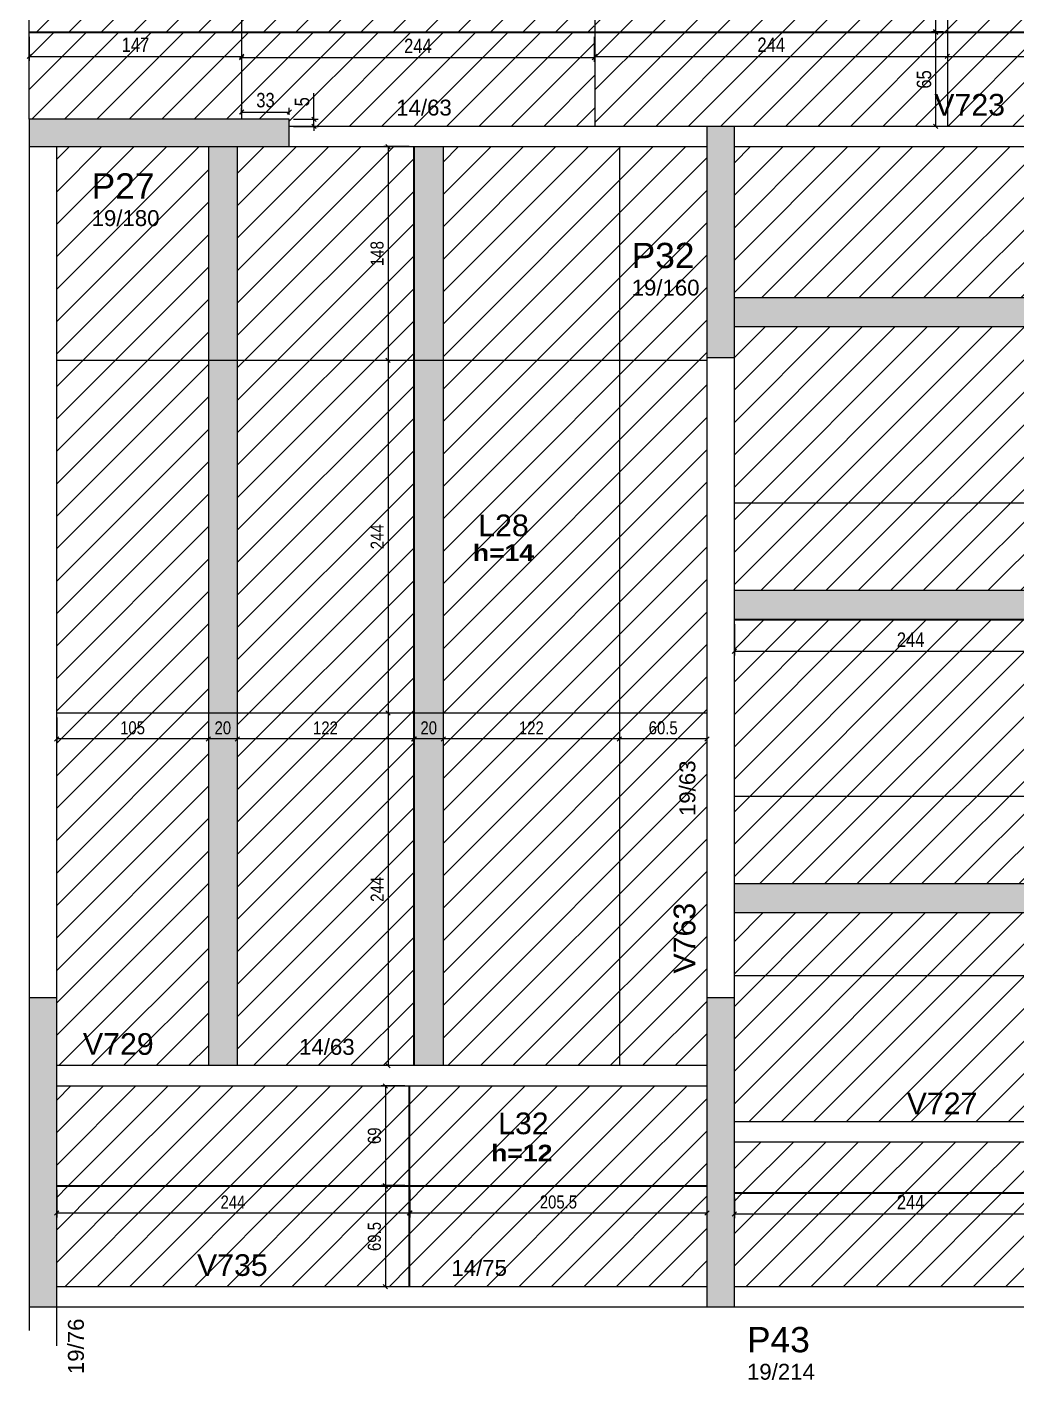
# Model space of a CAD drawing. Extents: x 4150 to 8661, y -614 to 3008.
# Drawn here: x 5025 to 5710, y 474 to 1410 of the extents above; entities that cross this region are included whole.
import ezdxf

# ---------------------------------------------------------------- set-up
doc = ezdxf.new("R2010")
doc.units = 0
doc.header["$PDMODE"] = 34
for name, color, linetype in [('COTA', 241, 'Continuous'), ('MTH-DIM-PILAR', 3, 'Continuous'), ('MTH-DIM-VIGA', 3, 'Continuous'), ('MTH-FACE-VIGA', 7, 'Continuous'), ('MTH-PILAR-SEGUE', 5, 'Continuous'), ('MTH-SOMBRA25', 253, 'Continuous'), ('MTH-TIT1-PILAR', 5, 'Continuous'), ('MTH-TIT1-VIGA', 5, 'Continuous'), ('MTH-TXT-NEGRITO', 5, 'Continuous'), ('Painéis', 200, 'Continuous')]:
    doc.layers.add(name, color=color, linetype=linetype)
doc.layers.add('Hachura', color=251, linetype='Continuous', lineweight=9)
doc.styles.add('COTA TECNICA', font='techl___.ttf', dxfattribs={"height": 10})
doc.styles.add('COTA TECNICA-50', font='techl___.ttf', dxfattribs={"height": 9})
doc.styles.add('TQS_ARIAL', font='arial.ttf')
doc.styles.add('TQS_ARIAL_BLACK', font='ariblk.ttf')
doc.dimstyles.new('COTA PAINEL-50', dxfattribs={"dimtxt": 9, "dimasz": 3, "dimexe": 3, "dimexo": 3, "dimgap": 3, "dimtad": 1, "dimdec": 1, "dimzin": 12, "dimdsep": 46, "dimtxsty": 'COTA TECNICA-50', "dimblk1": 'OBLIQUE', "dimblk2": 'OBLIQUE', "dimsah": 1, "dimcen": 0.9, "dimclrd": 4, "dimclre": 4, "dimclrt": 240, "dimadec": 1, "dimazin": 3, "dimtfac": 1, "dimtdec": 1, "dimtmove": 0, "dimatfit": 3, "dimfxl": 1, "dimtolj": 1, "dimtzin": 12, "dimarcsym": 0})
doc.dimstyles.new('PAINEL', dxfattribs={"dimtxt": 10, "dimasz": 3, "dimexe": 3, "dimexo": 3, "dimgap": 3, "dimtad": 1, "dimdec": 1, "dimzin": 12, "dimdsep": 46, "dimtxsty": 'COTA TECNICA', "dimblk1": 'OBLIQUE', "dimblk2": 'OBLIQUE', "dimsah": 1, "dimcen": 0.9, "dimclrd": 4, "dimclre": 4, "dimclrt": 240, "dimadec": 1, "dimazin": 3, "dimtfac": 1, "dimtdec": 1, "dimtmove": 0, "dimatfit": 3, "dimfxl": 1, "dimtolj": 1, "dimtzin": 12, "dimarcsym": 0})

# ---------------------------------------------------------------- blocks, each defined once
blk = doc.blocks.new('_Oblique')
at = {"color": 0, "linetype": 'ByBlock', "lineweight": -2}
blk.add_line((-0.5, -0.5), (0.5, 0.5), dxfattribs=at)
blk = doc.blocks.new('*D1603')
at = {"layer": 'COTA', "color": 4, "lineweight": -2, "transparency": 16777216}
for p, q in [((5026.57, 1403.55), (5026.57, 1386.93)), ((5173.57, 1403.55), (5173.57, 1386.93)), ((5026.57, 1389.93), (5173.57, 1389.93))]:
    blk.add_line(p, q, dxfattribs=at)
at = {"layer": 'Defpoints', "color": 0, "transparency": 16777216}
for p in [(5026.57, 1406.55), (5173.57, 1406.55), (5173.57, 1389.93)]:
    blk.add_point(p, dxfattribs=at)
at = {"layer": 'COTA', "color": 4, "lineweight": -2, "transparency": 16777216, "xscale": 3, "yscale": 3, "zscale": 3, "rotation": 180}
blk.add_blockref('_Oblique', (5026.57, 1389.93), dxfattribs=at)
at = {"layer": 'COTA', "color": 4, "lineweight": -2, "transparency": 16777216, "xscale": 3, "yscale": 3, "zscale": 3}
blk.add_blockref('_Oblique', (5173.57, 1389.93), dxfattribs=at)
at = {"layer": 'COTA', "color": 240, "transparency": 16777216, "insert": (5100.07, 1398.01), "char_height": 10, "attachment_point": 5, "style": 'COTA TECNICA'}
blk.add_mtext('\\A1;147', dxfattribs=at)
blk = doc.blocks.new('*D1604')
at = {"layer": 'COTA', "color": 4, "lineweight": -2, "transparency": 16777216}
for p, q in [((5173.57, 1402.78), (5173.57, 1386.17)), ((5417.57, 1403.55), (5417.57, 1386.17)), ((5173.57, 1389.17), (5417.57, 1389.17))]:
    blk.add_line(p, q, dxfattribs=at)
at = {"layer": 'Defpoints', "color": 0, "transparency": 16777216}
for p in [(5173.57, 1405.78), (5417.57, 1406.55), (5417.57, 1389.17)]:
    blk.add_point(p, dxfattribs=at)
at = {"layer": 'COTA', "color": 4, "lineweight": -2, "transparency": 16777216, "xscale": 3, "yscale": 3, "zscale": 3, "rotation": 180}
blk.add_blockref('_Oblique', (5173.57, 1389.17), dxfattribs=at)
at = {"layer": 'COTA', "color": 4, "lineweight": -2, "transparency": 16777216, "xscale": 3, "yscale": 3, "zscale": 3}
blk.add_blockref('_Oblique', (5417.57, 1389.17), dxfattribs=at)
at = {"layer": 'COTA', "color": 240, "transparency": 16777216, "insert": (5295.57, 1397.24), "char_height": 10, "attachment_point": 5, "style": 'COTA TECNICA'}
blk.add_mtext('\\A1;244', dxfattribs=at)
blk = doc.blocks.new('*D1605')
at = {"layer": 'COTA', "color": 4, "lineweight": -2, "transparency": 16777216}
for p, q in [((5418.07, 1403.55), (5418.07, 1386.93)), ((5662.07, 1401.55), (5662.07, 1386.93)), ((5418.07, 1389.93), (5662.07, 1389.93))]:
    blk.add_line(p, q, dxfattribs=at)
at = {"layer": 'Defpoints', "color": 0, "transparency": 16777216}
for p in [(5418.07, 1406.55), (5662.07, 1404.55), (5662.07, 1389.93)]:
    blk.add_point(p, dxfattribs=at)
at = {"layer": 'COTA', "color": 4, "lineweight": -2, "transparency": 16777216, "xscale": 3, "yscale": 3, "zscale": 3, "rotation": 180}
blk.add_blockref('_Oblique', (5418.07, 1389.93), dxfattribs=at)
at = {"layer": 'COTA', "color": 4, "lineweight": -2, "transparency": 16777216, "xscale": 3, "yscale": 3, "zscale": 3}
blk.add_blockref('_Oblique', (5662.07, 1389.93), dxfattribs=at)
at = {"layer": 'COTA', "color": 240, "transparency": 16777216, "insert": (5540.07, 1398.01), "char_height": 10, "attachment_point": 5, "style": 'COTA TECNICA'}
blk.add_mtext('\\A1;244', dxfattribs=at)
blk = doc.blocks.new('*D1606')
at = {"layer": 'COTA', "color": 4, "lineweight": -2, "transparency": 16777216}
for p, q in [((5662.07, 1401.55), (5662.07, 1386.93)), ((5662.07, 1389.93), (5906.07, 1389.93))]:
    blk.add_line(p, q, dxfattribs=at)
at = {"layer": 'Defpoints', "color": 0, "transparency": 16777216}
for p in [(5662.07, 1404.55), (5906.07, 1389.93), (5906.07, 1389.93)]:
    blk.add_point(p, dxfattribs=at)
at = {"layer": 'COTA', "color": 4, "lineweight": -2, "transparency": 16777216, "xscale": 3, "yscale": 3, "zscale": 3, "rotation": 180}
blk.add_blockref('_Oblique', (5662.07, 1389.93), dxfattribs=at)
at = {"layer": 'COTA', "color": 4, "lineweight": -2, "transparency": 16777216, "xscale": 3, "yscale": 3, "zscale": 3}
blk.add_blockref('_Oblique', (5906.07, 1389.93), dxfattribs=at)
at = {"layer": 'COTA', "color": 240, "transparency": 16777216, "insert": (5784.07, 1398.01), "char_height": 10, "attachment_point": 5, "style": 'COTA TECNICA'}
blk.add_mtext('\\A1;244', dxfattribs=at)
blk = doc.blocks.new('*D1609')
at = {"layer": 'COTA', "color": 4, "lineweight": -2, "transparency": 16777216}
for p, q in [((5659.07, 1406.55), (5650.98, 1406.55)), ((5653.98, 1341.55), (5653.98, 1406.55)), ((5659.07, 1341.55), (5650.98, 1341.55))]:
    blk.add_line(p, q, dxfattribs=at)
at = {"layer": 'Defpoints', "color": 0, "transparency": 16777216}
for p in [(5653.98, 1406.55), (5662.07, 1406.55), (5662.07, 1341.55)]:
    blk.add_point(p, dxfattribs=at)
at = {"layer": 'COTA', "color": 4, "lineweight": -2, "transparency": 16777216, "xscale": 3, "yscale": 3, "zscale": 3}
for p, rotation in [((5653.98, 1406.55), 90), ((5653.98, 1341.55), 270)]:
    blk.add_blockref('_Oblique', p, dxfattribs=dict(at, rotation=rotation))
at = {"layer": 'COTA', "color": 240, "transparency": 16777216, "insert": (5645.87, 1374.05), "char_height": 10, "attachment_point": 5, "rotation": 90, "style": 'COTA TECNICA'}
blk.add_mtext('\\A1;65', dxfattribs=at)
blk = doc.blocks.new('*D1610')
at = {"layer": 'COTA', "color": 4, "lineweight": -2, "transparency": 16777216}
for p, q in [((5659.07, 1467.55), (5650.98, 1467.55)), ((5653.98, 1407.05), (5653.98, 1467.55)), ((5659.07, 1407.05), (5650.98, 1407.05))]:
    blk.add_line(p, q, dxfattribs=at)
at = {"layer": 'Defpoints', "color": 0, "transparency": 16777216}
for p in [(5653.98, 1467.55), (5662.07, 1467.55), (5662.07, 1407.05)]:
    blk.add_point(p, dxfattribs=at)
at = {"layer": 'COTA', "color": 4, "lineweight": -2, "transparency": 16777216, "xscale": 3, "yscale": 3, "zscale": 3}
for p, rotation in [((5653.98, 1467.55), 90), ((5653.98, 1407.05), 270)]:
    blk.add_blockref('_Oblique', p, dxfattribs=dict(at, rotation=rotation))
at = {"layer": 'COTA', "color": 240, "transparency": 16777216, "insert": (5645.87, 1437.3), "char_height": 10, "attachment_point": 5, "rotation": 90, "style": 'COTA TECNICA'}
blk.add_mtext('\\A1;60.5', dxfattribs=at)
blk = doc.blocks.new('*D1611')
at = {"layer": 'COTA', "color": 4, "lineweight": -2, "transparency": 16777216}
for p, q in [((5173.57, 1349.55), (5173.57, 1354.45)), ((5173.57, 1351.45), (5206.57, 1351.45)), ((5206.57, 1349.55), (5206.57, 1354.45))]:
    blk.add_line(p, q, dxfattribs=at)
at = {"layer": 'Defpoints', "color": 0, "transparency": 16777216}
for p in [(5206.57, 1351.45), (5173.57, 1346.55), (5206.57, 1346.55)]:
    blk.add_point(p, dxfattribs=at)
at = {"layer": 'COTA', "color": 4, "lineweight": -2, "transparency": 16777216, "xscale": 3, "yscale": 3, "zscale": 3, "rotation": 180}
blk.add_blockref('_Oblique', (5173.57, 1351.45), dxfattribs=at)
at = {"layer": 'COTA', "color": 4, "lineweight": -2, "transparency": 16777216, "xscale": 3, "yscale": 3, "zscale": 3}
blk.add_blockref('_Oblique', (5206.57, 1351.45), dxfattribs=at)
at = {"layer": 'COTA', "color": 240, "transparency": 16777216, "insert": (5190.07, 1359.67), "char_height": 10, "attachment_point": 5, "style": 'COTA TECNICA'}
blk.add_mtext('\\A1;33', dxfattribs=at)
blk = doc.blocks.new('*D1612')
at = {"layer": 'COTA', "color": 4, "lineweight": -2, "transparency": 16777216}
for p, q in [((5223.55, 1346.55), (5223.55, 1364.64)), ((5209.57, 1346.55), (5226.55, 1346.55)), ((5209.57, 1341.55), (5226.55, 1341.55)), ((5223.55, 1341.55), (5223.55, 1346.55)), ((5223.55, 1341.55), (5223.55, 1338.55))]:
    blk.add_line(p, q, dxfattribs=at)
at = {"layer": 'Defpoints', "color": 0, "transparency": 16777216}
for p in [(5206.57, 1346.55), (5206.57, 1341.55), (5223.55, 1346.55)]:
    blk.add_point(p, dxfattribs=at)
at = {"layer": 'COTA', "color": 4, "lineweight": -2, "transparency": 16777216, "xscale": 3, "yscale": 3, "zscale": 3}
for p, rotation in [((5223.55, 1346.55), 270), ((5223.55, 1341.55), 90)]:
    blk.add_blockref('_Oblique', p, dxfattribs=dict(at, rotation=rotation))
at = {"layer": 'COTA', "color": 240, "transparency": 16777216, "insert": (5215.44, 1358.6), "char_height": 10, "attachment_point": 5, "rotation": 90, "style": 'COTA TECNICA'}
blk.add_mtext('\\A1;5', dxfattribs=at)
blk = doc.blocks.new('*D1613')
at = {"layer": 'COTA', "color": 4, "lineweight": -2, "transparency": 16777216}
for p, q in [((5435.07, 932.55), (5435.07, 914.69)), ((5495.57, 932.55), (5495.57, 914.69)), ((5495.57, 917.69), (5435.07, 917.69))]:
    blk.add_line(p, q, dxfattribs=at)
at = {"layer": 'Defpoints', "color": 0, "transparency": 16777216}
for p in [(5435.07, 935.55), (5495.57, 935.55), (5435.07, 917.69)]:
    blk.add_point(p, dxfattribs=at)
at = {"layer": 'COTA', "color": 4, "lineweight": -2, "transparency": 16777216, "xscale": 3, "yscale": 3, "zscale": 3, "rotation": 180}
blk.add_blockref('_Oblique', (5435.07, 917.69), dxfattribs=at)
at = {"layer": 'COTA', "color": 4, "lineweight": -2, "transparency": 16777216, "xscale": 3, "yscale": 3, "zscale": 3}
blk.add_blockref('_Oblique', (5495.57, 917.69), dxfattribs=at)
at = {"layer": 'COTA', "color": 240, "transparency": 16777216, "insert": (5465.32, 925.29), "char_height": 9, "attachment_point": 5, "style": 'COTA TECNICA-50'}
blk.add_mtext('\\A1;60.5', dxfattribs=at)
blk = doc.blocks.new('*D1614')
at = {"layer": 'COTA', "color": 4, "lineweight": -2, "transparency": 16777216}
for p, q in [((5313.07, 932.55), (5313.07, 914.69)), ((5435.07, 932.55), (5435.07, 914.69)), ((5435.07, 917.69), (5313.07, 917.69))]:
    blk.add_line(p, q, dxfattribs=at)
at = {"layer": 'Defpoints', "color": 0, "transparency": 16777216}
for p in [(5313.07, 935.55), (5435.07, 935.55), (5313.07, 917.69)]:
    blk.add_point(p, dxfattribs=at)
at = {"layer": 'COTA', "color": 4, "lineweight": -2, "transparency": 16777216, "xscale": 3, "yscale": 3, "zscale": 3, "rotation": 180}
blk.add_blockref('_Oblique', (5313.07, 917.69), dxfattribs=at)
at = {"layer": 'COTA', "color": 4, "lineweight": -2, "transparency": 16777216, "xscale": 3, "yscale": 3, "zscale": 3}
blk.add_blockref('_Oblique', (5435.07, 917.69), dxfattribs=at)
at = {"layer": 'COTA', "color": 240, "transparency": 16777216, "insert": (5374.07, 925.24), "char_height": 9, "attachment_point": 5, "style": 'COTA TECNICA-50'}
blk.add_mtext('\\A1;122', dxfattribs=at)
blk = doc.blocks.new('*D1615')
at = {"layer": 'COTA', "color": 4, "lineweight": -2, "transparency": 16777216}
for p, q in [((5293.07, 932.55), (5293.07, 914.69)), ((5313.07, 932.55), (5313.07, 914.69)), ((5313.07, 917.69), (5293.07, 917.69))]:
    blk.add_line(p, q, dxfattribs=at)
at = {"layer": 'Defpoints', "color": 0, "transparency": 16777216}
for p in [(5293.07, 935.55), (5313.07, 935.55), (5293.07, 917.69)]:
    blk.add_point(p, dxfattribs=at)
at = {"layer": 'COTA', "color": 4, "lineweight": -2, "transparency": 16777216, "xscale": 3, "yscale": 3, "zscale": 3, "rotation": 180}
blk.add_blockref('_Oblique', (5293.07, 917.69), dxfattribs=at)
at = {"layer": 'COTA', "color": 4, "lineweight": -2, "transparency": 16777216, "xscale": 3, "yscale": 3, "zscale": 3}
blk.add_blockref('_Oblique', (5313.07, 917.69), dxfattribs=at)
at = {"layer": 'COTA', "color": 240, "transparency": 16777216, "insert": (5303.07, 925.28), "char_height": 9, "attachment_point": 5, "style": 'COTA TECNICA-50'}
blk.add_mtext('\\A1;20', dxfattribs=at)
blk = doc.blocks.new('*D1616')
at = {"layer": 'COTA', "color": 4, "lineweight": -2, "transparency": 16777216}
for p, q in [((5170.57, 932.55), (5170.57, 914.69)), ((5292.57, 932.55), (5292.57, 914.69)), ((5292.57, 917.69), (5170.57, 917.69))]:
    blk.add_line(p, q, dxfattribs=at)
at = {"layer": 'Defpoints', "color": 0, "transparency": 16777216}
for p in [(5170.57, 935.55), (5292.57, 935.55), (5170.57, 917.69)]:
    blk.add_point(p, dxfattribs=at)
at = {"layer": 'COTA', "color": 4, "lineweight": -2, "transparency": 16777216, "xscale": 3, "yscale": 3, "zscale": 3, "rotation": 180}
blk.add_blockref('_Oblique', (5170.57, 917.69), dxfattribs=at)
at = {"layer": 'COTA', "color": 4, "lineweight": -2, "transparency": 16777216, "xscale": 3, "yscale": 3, "zscale": 3}
blk.add_blockref('_Oblique', (5292.57, 917.69), dxfattribs=at)
at = {"layer": 'COTA', "color": 240, "transparency": 16777216, "insert": (5231.57, 925.24), "char_height": 9, "attachment_point": 5, "style": 'COTA TECNICA-50'}
blk.add_mtext('\\A1;122', dxfattribs=at)
blk = doc.blocks.new('*D1617')
at = {"layer": 'COTA', "color": 4, "lineweight": -2, "transparency": 16777216}
for p, q in [((5150.57, 932.55), (5150.57, 914.69)), ((5170.57, 932.55), (5170.57, 914.69)), ((5170.57, 917.69), (5150.57, 917.69))]:
    blk.add_line(p, q, dxfattribs=at)
at = {"layer": 'Defpoints', "color": 0, "transparency": 16777216}
for p in [(5150.57, 935.55), (5170.57, 935.55), (5150.57, 917.69)]:
    blk.add_point(p, dxfattribs=at)
at = {"layer": 'COTA', "color": 4, "lineweight": -2, "transparency": 16777216, "xscale": 3, "yscale": 3, "zscale": 3, "rotation": 180}
blk.add_blockref('_Oblique', (5150.57, 917.69), dxfattribs=at)
at = {"layer": 'COTA', "color": 4, "lineweight": -2, "transparency": 16777216, "xscale": 3, "yscale": 3, "zscale": 3}
blk.add_blockref('_Oblique', (5170.57, 917.69), dxfattribs=at)
at = {"layer": 'COTA', "color": 240, "transparency": 16777216, "insert": (5160.57, 925.28), "char_height": 9, "attachment_point": 5, "style": 'COTA TECNICA-50'}
blk.add_mtext('\\A1;20', dxfattribs=at)
blk = doc.blocks.new('*D1618')
at = {"layer": 'COTA', "color": 4, "lineweight": -2, "transparency": 16777216}
for p, q in [((5045.57, 932.55), (5045.57, 914.69)), ((5150.57, 932.55), (5150.57, 914.69)), ((5150.57, 917.69), (5045.57, 917.69))]:
    blk.add_line(p, q, dxfattribs=at)
at = {"layer": 'Defpoints', "color": 0, "transparency": 16777216}
for p in [(5045.57, 935.55), (5150.57, 935.55), (5045.57, 917.69)]:
    blk.add_point(p, dxfattribs=at)
at = {"layer": 'COTA', "color": 4, "lineweight": -2, "transparency": 16777216, "xscale": 3, "yscale": 3, "zscale": 3, "rotation": 180}
blk.add_blockref('_Oblique', (5045.57, 917.69), dxfattribs=at)
at = {"layer": 'COTA', "color": 4, "lineweight": -2, "transparency": 16777216, "xscale": 3, "yscale": 3, "zscale": 3}
blk.add_blockref('_Oblique', (5150.57, 917.69), dxfattribs=at)
at = {"layer": 'COTA', "color": 240, "transparency": 16777216, "insert": (5098.07, 925.29), "char_height": 9, "attachment_point": 5, "style": 'COTA TECNICA-50'}
blk.add_mtext('\\A1;105', dxfattribs=at)
blk = doc.blocks.new('*D1619')
at = {"layer": 'COTA', "color": 4, "lineweight": -2, "transparency": 16777216}
for p, q in [((5289.57, 1327.55), (5271.94, 1327.55)), ((5274.94, 1327.55), (5274.94, 1179.55)), ((5289.57, 1179.55), (5271.94, 1179.55))]:
    blk.add_line(p, q, dxfattribs=at)
at = {"layer": 'Defpoints', "color": 0, "transparency": 16777216}
for p in [(5292.57, 1327.55), (5274.94, 1179.55), (5292.57, 1179.55)]:
    blk.add_point(p, dxfattribs=at)
at = {"layer": 'COTA', "color": 4, "lineweight": -2, "transparency": 16777216, "xscale": 3, "yscale": 3, "zscale": 3}
for p, rotation in [((5274.94, 1327.55), 90), ((5274.94, 1179.55), 270)]:
    blk.add_blockref('_Oblique', p, dxfattribs=dict(at, rotation=rotation))
at = {"layer": 'COTA', "color": 240, "transparency": 16777216, "insert": (5267.35, 1253.55), "char_height": 9, "attachment_point": 5, "rotation": 90, "style": 'COTA TECNICA-50'}
blk.add_mtext('\\A1;148', dxfattribs=at)
blk = doc.blocks.new('*D1620')
at = {"layer": 'COTA', "color": 4, "lineweight": -2, "transparency": 16777216}
for p, q in [((5289.57, 1179.55), (5271.94, 1179.55)), ((5274.94, 1179.55), (5274.94, 935.55))]:
    blk.add_line(p, q, dxfattribs=at)
at = {"layer": 'Defpoints', "color": 0, "transparency": 16777216}
for p in [(5292.57, 1179.55), (5274.94, 935.55), (5274.94, 935.55)]:
    blk.add_point(p, dxfattribs=at)
at = {"layer": 'COTA', "color": 4, "lineweight": -2, "transparency": 16777216, "xscale": 3, "yscale": 3, "zscale": 3}
for p, rotation in [((5274.94, 1179.55), 90), ((5274.94, 935.55), 270)]:
    blk.add_blockref('_Oblique', p, dxfattribs=dict(at, rotation=rotation))
at = {"layer": 'COTA', "color": 240, "transparency": 16777216, "insert": (5267.37, 1057.55), "char_height": 9, "attachment_point": 5, "rotation": 90, "style": 'COTA TECNICA-50'}
blk.add_mtext('\\A1;244', dxfattribs=at)
blk = doc.blocks.new('*D1621')
at = {"layer": 'COTA', "color": 4, "lineweight": -2, "transparency": 16777216}
blk.add_line((5274.94, 935.55), (5274.94, 691.55), dxfattribs=at)
at = {"layer": 'Defpoints', "color": 0, "transparency": 16777216}
for p in [(5274.94, 935.55), (5274.94, 691.55), (5274.94, 691.55)]:
    blk.add_point(p, dxfattribs=at)
at = {"layer": 'COTA', "color": 4, "lineweight": -2, "transparency": 16777216, "xscale": 3, "yscale": 3, "zscale": 3}
for p, rotation in [((5274.94, 935.55), 90), ((5274.94, 691.55), 270)]:
    blk.add_blockref('_Oblique', p, dxfattribs=dict(at, rotation=rotation))
at = {"layer": 'COTA', "color": 240, "transparency": 16777216, "insert": (5267.37, 813.55), "char_height": 9, "attachment_point": 5, "rotation": 90, "style": 'COTA TECNICA-50'}
blk.add_mtext('\\A1;244', dxfattribs=at)
blk = doc.blocks.new('*D1622')
at = {"layer": 'COTA', "color": 4, "lineweight": -2, "transparency": 16777216}
for p, q in [((5290.07, 605.55), (5290.07, 586.57)), ((5495.57, 605.05), (5495.57, 586.57)), ((5495.57, 589.57), (5290.07, 589.57))]:
    blk.add_line(p, q, dxfattribs=at)
at = {"layer": 'Defpoints', "color": 0, "transparency": 16777216}
for p in [(5290.07, 608.55), (5495.57, 608.05), (5290.07, 589.57)]:
    blk.add_point(p, dxfattribs=at)
at = {"layer": 'COTA', "color": 4, "lineweight": -2, "transparency": 16777216, "xscale": 3, "yscale": 3, "zscale": 3, "rotation": 180}
blk.add_blockref('_Oblique', (5290.07, 589.57), dxfattribs=at)
at = {"layer": 'COTA', "color": 4, "lineweight": -2, "transparency": 16777216, "xscale": 3, "yscale": 3, "zscale": 3}
blk.add_blockref('_Oblique', (5495.57, 589.57), dxfattribs=at)
at = {"layer": 'COTA', "color": 240, "transparency": 16777216, "insert": (5392.82, 597.17), "char_height": 9, "attachment_point": 5, "style": 'COTA TECNICA-50'}
blk.add_mtext('\\A1;205.5', dxfattribs=at)
blk = doc.blocks.new('*D1623')
at = {"layer": 'COTA', "color": 4, "lineweight": -2, "transparency": 16777216}
for p, q in [((5045.57, 605.55), (5045.57, 586.57)), ((5289.57, 579.55), (5289.57, 592.57)), ((5289.57, 589.57), (5045.57, 589.57))]:
    blk.add_line(p, q, dxfattribs=at)
at = {"layer": 'Defpoints', "color": 0, "transparency": 16777216}
for p in [(5045.57, 608.55), (5045.57, 589.57), (5289.57, 576.55)]:
    blk.add_point(p, dxfattribs=at)
at = {"layer": 'COTA', "color": 4, "lineweight": -2, "transparency": 16777216, "xscale": 3, "yscale": 3, "zscale": 3, "rotation": 180}
blk.add_blockref('_Oblique', (5045.57, 589.57), dxfattribs=at)
at = {"layer": 'COTA', "color": 4, "lineweight": -2, "transparency": 16777216, "xscale": 3, "yscale": 3, "zscale": 3}
blk.add_blockref('_Oblique', (5289.57, 589.57), dxfattribs=at)
at = {"layer": 'COTA', "color": 240, "transparency": 16777216, "insert": (5167.57, 597.14), "char_height": 9, "attachment_point": 5, "style": 'COTA TECNICA-50'}
blk.add_mtext('\\A1;244', dxfattribs=at)
blk = doc.blocks.new('*D1624')
at = {"layer": 'COTA', "color": 4, "lineweight": -2, "transparency": 16777216}
for p, q in [((5286.57, 677.55), (5270.1, 677.55)), ((5273.1, 677.55), (5273.1, 608.55)), ((5286.57, 608.55), (5270.1, 608.55))]:
    blk.add_line(p, q, dxfattribs=at)
at = {"layer": 'Defpoints', "color": 0, "transparency": 16777216}
for p in [(5289.57, 677.55), (5273.1, 608.55), (5289.57, 608.55)]:
    blk.add_point(p, dxfattribs=at)
at = {"layer": 'COTA', "color": 4, "lineweight": -2, "transparency": 16777216, "xscale": 3, "yscale": 3, "zscale": 3}
for p, rotation in [((5273.1, 677.55), 90), ((5273.1, 608.55), 270)]:
    blk.add_blockref('_Oblique', p, dxfattribs=dict(at, rotation=rotation))
at = {"layer": 'COTA', "color": 240, "transparency": 16777216, "insert": (5265.48, 643.05), "char_height": 9, "attachment_point": 5, "rotation": 90, "style": 'COTA TECNICA-50'}
blk.add_mtext('\\A1;69', dxfattribs=at)
blk = doc.blocks.new('*D1625')
at = {"layer": 'COTA', "color": 4, "lineweight": -2, "transparency": 16777216}
for p, q in [((5286.57, 608.05), (5270.1, 608.05)), ((5273.1, 608.05), (5273.1, 538.55)), ((5286.57, 538.55), (5270.1, 538.55))]:
    blk.add_line(p, q, dxfattribs=at)
at = {"layer": 'Defpoints', "color": 0, "transparency": 16777216}
for p in [(5289.57, 608.05), (5273.1, 538.55), (5289.57, 538.55)]:
    blk.add_point(p, dxfattribs=at)
at = {"layer": 'COTA', "color": 4, "lineweight": -2, "transparency": 16777216, "xscale": 3, "yscale": 3, "zscale": 3}
for p, rotation in [((5273.1, 608.05), 90), ((5273.1, 538.55), 270)]:
    blk.add_blockref('_Oblique', p, dxfattribs=dict(at, rotation=rotation))
at = {"layer": 'COTA', "color": 240, "transparency": 16777216, "insert": (5265.48, 573.3), "char_height": 9, "attachment_point": 5, "rotation": 90, "style": 'COTA TECNICA-50'}
blk.add_mtext('\\A1;69.5', dxfattribs=at)
blk = doc.blocks.new('*D1626')
at = {"layer": 'COTA', "color": 4, "lineweight": -2, "transparency": 16777216}
for p, q in [((5514.57, 997.05), (5514.57, 975.3)), ((5758.57, 997.05), (5758.57, 975.3)), ((5514.57, 978.3), (5758.57, 978.3))]:
    blk.add_line(p, q, dxfattribs=at)
at = {"layer": 'Defpoints', "color": 0, "transparency": 16777216}
for p in [(5514.57, 1000.05), (5758.57, 1000.05), (5758.57, 978.3)]:
    blk.add_point(p, dxfattribs=at)
at = {"layer": 'COTA', "color": 4, "lineweight": -2, "transparency": 16777216, "xscale": 3, "yscale": 3, "zscale": 3, "rotation": 180}
blk.add_blockref('_Oblique', (5514.57, 978.3), dxfattribs=at)
at = {"layer": 'COTA', "color": 4, "lineweight": -2, "transparency": 16777216, "xscale": 3, "yscale": 3, "zscale": 3}
blk.add_blockref('_Oblique', (5758.57, 978.3), dxfattribs=at)
at = {"layer": 'COTA', "color": 240, "transparency": 16777216, "insert": (5636.57, 986.37), "char_height": 10, "attachment_point": 5, "style": 'COTA TECNICA'}
blk.add_mtext('\\A1;244', dxfattribs=at)
blk = doc.blocks.new('*D1645')
at = {"layer": 'COTA', "color": 4, "lineweight": -2, "transparency": 16777216}
for p, q in [((5514.57, 600.05), (5514.57, 586)), ((5758.57, 600.05), (5758.57, 586)), ((5514.57, 589), (5758.57, 589))]:
    blk.add_line(p, q, dxfattribs=at)
at = {"layer": 'Defpoints', "color": 0, "transparency": 16777216}
for p in [(5514.57, 603.05), (5758.57, 603.05), (5758.57, 589)]:
    blk.add_point(p, dxfattribs=at)
at = {"layer": 'COTA', "color": 4, "lineweight": -2, "transparency": 16777216, "xscale": 3, "yscale": 3, "zscale": 3, "rotation": 180}
blk.add_blockref('_Oblique', (5514.57, 589), dxfattribs=at)
at = {"layer": 'COTA', "color": 4, "lineweight": -2, "transparency": 16777216, "xscale": 3, "yscale": 3, "zscale": 3}
blk.add_blockref('_Oblique', (5758.57, 589), dxfattribs=at)
at = {"layer": 'COTA', "color": 240, "transparency": 16777216, "insert": (5636.57, 597.08), "char_height": 10, "attachment_point": 5, "style": 'COTA TECNICA'}
blk.add_mtext('\\A1;244', dxfattribs=at)

msp = doc.modelspace()

# ---------------------------------------------------------------- hatches: boundary and pattern name
at = {"layer": 'Hachura', "linetype": 'ByBlock'}
h = msp.add_hatch(dxfattribs=at)
h.set_pattern_fill('ANSI31', color=256, scale=5)
h.set_pattern_definition([(45, (14.677, 116.769), (-11.22532, 11.22532), [])])
h.paths.add_polyline_path([(5173.57, 1407.05), (5173.57, 1467.55), (5045.57, 1467.55), (5026.57, 1467.55), (5026.57, 1407.05)])
h.paths.add_polyline_path([(5417.57, 1407.05), (5417.57, 1467.55), (5173.57, 1467.55), (5173.57, 1407.05)])
h.paths.add_polyline_path([(5662.07, 1407.05), (5662.07, 1467.55), (5514.57, 1467.55), (5495.57, 1467.55), (5418.07, 1467.55), (5418.07, 1407.05)])
h.paths.add_polyline_path([(5418.07, 1406.55), (5418.07, 1341.55), (5495.57, 1341.55), (5514.57, 1341.55), (5662.07, 1341.55), (5662.07, 1406.55)])
h.paths.add_polyline_path([(5662.07, 1406.55), (5662.07, 1341.55), (5906.07, 1341.55), (5906.07, 1406.55)])
h.paths.add_polyline_path([(5906.07, 1407.05), (5906.07, 1467.55), (5662.07, 1467.55), (5662.07, 1407.05)])
h.paths.add_polyline_path([(5906.07, 1467.55), (5906.07, 1407.05), (6150.07, 1407.05), (6150.07, 1467.55)])
h.paths.add_polyline_path([(5906.07, 1406.55), (5906.07, 1341.55), (6150.07, 1341.55), (6150.07, 1406.55)])
h.paths.add_polyline_path([(6150.07, 1341.55), (6215.57, 1341.55), (6234.57, 1341.55), (6394.07, 1341.55), (6394.07, 1395.05), (6394.07, 1406.55), (6150.07, 1406.55)])
h.paths.add_polyline_path([(6394.07, 1407.05), (6394.07, 1414.05), (6394.07, 1467.55), (6234.57, 1467.55), (6215.57, 1467.55), (6150.07, 1467.55), (6150.07, 1407.05)])
h = msp.add_hatch(dxfattribs=at)
h.set_pattern_fill('ANSI31', color=256, scale=5)
h.paths.add_polyline_path([(5173.57, 1346.55), (5173.57, 1406.55), (5026.57, 1406.55), (5026.57, 1346.55)])
h.paths.add_polyline_path([(5173.57, 1406.55), (5173.57, 1346.55), (5206.57, 1346.55), (5206.57, 1341.55), (5418.07, 1341.55), (5418.07, 1406.55)])
h = msp.add_hatch(dxfattribs=at)
h.set_pattern_fill('ANSI31', color=256, scale=5)
h.paths.add_polyline_path([(5045.57, 1179.55), (5150.57, 1179.55), (5150.57, 1327.55), (5045.57, 1327.55)])
h.paths.add_polyline_path([(5150.57, 1179.55), (5045.57, 1179.55), (5045.57, 935.55), (5150.57, 935.55)])
h.paths.add_polyline_path([(5150.57, 935.55), (5045.57, 935.55), (5045.57, 738.55), (5045.57, 691.55), (5150.57, 691.55)])
h.paths.add_polyline_path([(5292.57, 935.55), (5170.57, 935.55), (5170.57, 691.55), (5292.57, 691.55)])
h.paths.add_polyline_path([(5170.57, 935.55), (5292.57, 935.55), (5292.57, 1179.55), (5170.57, 1179.55)])
h.paths.add_polyline_path([(5170.57, 1179.55), (5292.57, 1179.55), (5292.57, 1327.55), (5206.57, 1327.55), (5170.57, 1327.55)])
h.paths.add_polyline_path([(5313.07, 1179.55), (5435.07, 1179.55), (5435.07, 1327.55), (5313.07, 1327.55)])
h.paths.add_polyline_path([(5435.07, 1179.55), (5313.07, 1179.55), (5313.07, 935.55), (5435.07, 935.55)])
h.paths.add_polyline_path([(5435.07, 935.55), (5313.07, 935.55), (5313.07, 691.55), (5435.07, 691.55)])
h.paths.add_polyline_path([(5495.57, 935.55), (5435.07, 935.55), (5435.07, 691.55), (5495.57, 691.55), (5495.57, 738.55)])
h.paths.add_polyline_path([(5495.57, 1179.55), (5435.07, 1179.55), (5435.07, 935.55), (5495.57, 935.55)])
h.paths.add_polyline_path([(5495.57, 1327.55), (5435.07, 1327.55), (5435.07, 1179.55), (5495.57, 1179.55), (5495.57, 1181.55)])
at = {"layer": 'Hachura'}
h = msp.add_hatch(color=256, dxfattribs=at)
h.dxf.hatch_style = 1
h.paths.add_polyline_path([(5293.07, 691.55), (5313.07, 691.55), (5313.07, 935.55), (5293.07, 935.55)])
h.paths.add_polyline_path([(5293.07, 935.55), (5313.07, 935.55), (5313.07, 1179.55), (5293.07, 1179.55)])
h.paths.add_polyline_path([(5293.07, 1179.55), (5313.07, 1179.55), (5313.07, 1327.55), (5293.07, 1327.55)])
h.paths.add_polyline_path([(5150.57, 935.55), (5170.57, 935.55), (5170.57, 1179.55), (5150.57, 1179.55)])
h.paths.add_polyline_path([(5150.57, 691.55), (5170.57, 691.55), (5170.57, 935.55), (5150.57, 935.55)])
h.paths.add_polyline_path([(5150.57, 1327.55), (5170.57, 1327.55), (5170.57, 1179.55), (5150.57, 1179.55)])
at = {"layer": 'Hachura', "linetype": 'ByBlock'}
h = msp.add_hatch(dxfattribs=at)
h.set_pattern_fill('ANSI31', color=256, scale=5)
h.paths.add_polyline_path([(5758.57, 1223.05), (5758.57, 1327.55), (5514.57, 1327.55), (5514.57, 1223.05)])
h.paths.add_polyline_path([(6002.57, 1223.05), (6002.57, 1327.55), (5758.57, 1327.55), (5758.57, 1223.05)])
h.paths.add_polyline_path([(6003.07, 1327.55), (6003.07, 1223.05), (6215.57, 1223.05), (6215.57, 1327.55)])
h.paths.add_polyline_path([(6215.57, 1081.05), (6215.57, 1181.55), (6215.57, 1203.05), (6003.07, 1203.05), (6003.07, 1081.05)])
h.paths.add_polyline_path([(5758.57, 1203.05), (5758.57, 1081.05), (6002.57, 1081.05), (6002.57, 1203.05)])
h.paths.add_polyline_path([(5514.57, 1203.05), (5514.57, 1181.55), (5514.57, 1081.05), (5758.57, 1081.05), (5758.57, 1203.05)])
h.paths.add_polyline_path([(5758.57, 1081.05), (5514.57, 1081.05), (5514.57, 1020.55), (5758.57, 1020.55)])
h.paths.add_polyline_path([(5758.57, 1081.05), (5758.57, 1020.55), (6002.57, 1020.55), (6002.57, 1081.05)])
h.paths.add_polyline_path([(6003.07, 1081.05), (6003.07, 1020.55), (6215.57, 1020.55), (6215.57, 1081.05)])
h.paths.add_polyline_path([(6215.57, 878.05), (6215.57, 1000.05), (6003.07, 1000.05), (6003.07, 878.05)])
h.paths.add_polyline_path([(5758.57, 1000.05), (5758.57, 878.05), (6002.57, 878.05), (6002.57, 1000.05)])
h.paths.add_polyline_path([(5758.57, 878.05), (5758.57, 1000.05), (5514.57, 1000.05), (5514.57, 878.05)])
h.paths.add_polyline_path([(5514.57, 878.05), (5514.57, 817.55), (5758.57, 817.55), (5758.57, 878.05)])
h.paths.add_polyline_path([(5758.57, 878.05), (5758.57, 817.55), (6002.57, 817.55), (6002.57, 878.05)])
h.paths.add_polyline_path([(6003.07, 878.05), (6003.07, 817.55), (6215.57, 817.55), (6215.57, 878.05)])
h.paths.add_polyline_path([(6003.07, 797.55), (6003.07, 753.95), (6215.57, 753.95), (6215.57, 797.55)])
h.paths.add_polyline_path([(5758.57, 797.55), (5758.57, 753.95), (6002.57, 753.95), (6002.57, 797.55)])
h.paths.add_polyline_path([(5758.57, 753.95), (5758.57, 797.55), (5514.57, 797.55), (5514.57, 753.95)])
h.paths.add_polyline_path([(5758.57, 652.95), (5758.57, 753.95), (5514.57, 753.95), (5514.57, 738.55), (5514.57, 652.95)])
h.paths.add_polyline_path([(6002.57, 652.95), (6002.57, 753.95), (5758.57, 753.95), (5758.57, 652.95)])
h.paths.add_polyline_path([(6003.07, 753.95), (6003.07, 652.95), (6215.57, 652.95), (6215.57, 738.55), (6215.57, 753.95)])
at = {"layer": 'Hachura'}
h = msp.add_hatch(color=256, dxfattribs=at)
h.dxf.hatch_style = 1
h.paths.add_polyline_path([(5758.57, 1203.05), (5758.57, 1223.05), (5514.57, 1223.05), (5514.57, 1203.05)])
h.paths.add_polyline_path([(6002.57, 1203.05), (6002.57, 1223.05), (5758.57, 1223.05), (5758.57, 1203.05)])
h.paths.add_polyline_path([(6002.57, 1223.05), (6002.57, 1203.05), (6215.57, 1203.05), (6215.57, 1223.05)])
h.paths.add_polyline_path([(6215.57, 1000.55), (6215.57, 1020.55), (6002.57, 1020.55), (6002.57, 1000.55)])
h.paths.add_polyline_path([(6002.57, 1000.55), (6002.57, 1020.55), (5758.57, 1020.55), (5758.57, 1000.55)])
h.paths.add_polyline_path([(5758.57, 1000.55), (5758.57, 1020.55), (5514.57, 1020.55), (5514.57, 1000.55)])
h.paths.add_polyline_path([(5758.57, 797.55), (5758.57, 817.55), (5514.57, 817.55), (5514.57, 797.55)])
h.paths.add_polyline_path([(5758.57, 817.55), (5758.57, 797.55), (6002.57, 797.55), (6002.57, 817.55)])
h.paths.add_polyline_path([(6215.57, 797.55), (6215.57, 817.55), (6002.57, 817.55), (6002.57, 797.55)])
at = {"layer": 'Hachura', "linetype": 'ByBlock'}
h = msp.add_hatch(dxfattribs=at)
h.set_pattern_fill('ANSI31', color=256, scale=5)
h.paths.add_polyline_path([(5289.57, 608.55), (5289.57, 677.55), (5045.57, 677.55), (5045.57, 608.55)])
h.paths.add_polyline_path([(5290.07, 608.55), (5495.57, 608.55), (5495.57, 677.55), (5290.07, 677.55)])
h.paths.add_polyline_path([(5290.07, 608.05), (5290.07, 538.55), (5495.57, 538.55), (5495.57, 608.05)])
h.paths.add_polyline_path([(5045.57, 608.05), (5045.57, 538.55), (5289.57, 538.55), (5289.57, 608.05)])
h = msp.add_hatch(dxfattribs=at)
h.set_pattern_fill('ANSI31', color=256, scale=5)
h.paths.add_polyline_path([(5758.57, 538.55), (5758.57, 603.05), (5514.57, 603.05), (5514.57, 538.55)])
h.paths.add_polyline_path([(5759.07, 603.05), (5759.07, 538.55), (5960.57, 538.55), (5960.57, 571.55), (5985.57, 571.55), (5985.57, 603.05)])
h.paths.add_polyline_path([(6003.07, 603.55), (6003.07, 638.95), (5759.07, 638.95), (5759.07, 603.55)])
h.paths.add_polyline_path([(5514.57, 638.95), (5514.57, 603.55), (5758.57, 603.55), (5758.57, 638.95)])
h.paths.add_polyline_path([(6003.07, 638.95), (6003.07, 603.55), (6215.57, 603.55), (6215.57, 638.95)])
h.paths.add_polyline_path([(6107.57, 603.05), (5985.57, 603.05), (5985.57, 571.55), (5985.57, 505.55), (6107.57, 505.55)])
h.paths.add_polyline_path([(6215.57, 603.05), (6107.57, 603.05), (6107.57, 505.55), (6215.57, 505.55)])

# ---------------------------------------------------------------- linework, layer by layer
at = {"layer": 'MTH-FACE-VIGA', "linetype": 'Continuous'}
for p, q in [((5495.57, 1341.55), (5206.57, 1341.55)), ((6215.57, 1341.55), (5514.57, 1341.55)), ((5026.57, 1327.55), (5026.57, 738.55)), ((5045.57, 738.55), (5045.57, 1327.55)), ((5206.57, 1327.55), (5495.57, 1327.55)), ((5514.57, 1327.55), (6215.57, 1327.55)), ((5495.57, 1181.55), (5495.57, 738.55)), ((5514.57, 738.55), (5514.57, 1181.55)), ((5495.57, 691.55), (5045.57, 691.55)), ((5045.57, 677.55), (5495.57, 677.55)), ((5514.57, 652.95), (6215.57, 652.95)), ((5514.57, 638.95), (6215.57, 638.95)), ((5495.57, 538.55), (5045.57, 538.55)), ((5960.57, 538.55), (5514.57, 538.55)), ((5026.57, 524.55), (5026.57, 508.36)), ((5045.57, 524.55), (5495.57, 524.55)), ((5045.57, 497.75), (5045.57, 524.55)), ((5514.57, 524.55), (5960.57, 524.55))]:
    msp.add_line(p, q, dxfattribs=at)
at = {"layer": 'MTH-PILAR-SEGUE', "linetype": 'Continuous'}
for points in [[(5026.57, 1346.55), (5026.57, 1327.55), (5206.57, 1327.55), (5206.57, 1346.55), (5026.57, 1346.55)], [(5495.57, 1181.55), (5514.57, 1181.55), (5514.57, 1341.55), (5495.57, 1341.55), (5495.57, 1181.55)], [(5026.57, 524.55), (5045.57, 524.55), (5045.57, 738.55), (5026.57, 738.55), (5026.57, 524.55)], [(5495.57, 524.55), (5514.57, 524.55), (5514.57, 738.55), (5495.57, 738.55), (5495.57, 524.55)]]:
    msp.add_lwpolyline(points, dxfattribs=at)
at = {"layer": 'MTH-SOMBRA25', "linetype": 'Continuous'}
for points in [[(5026.57, 1346.55), (5026.57, 1327.55), (5206.57, 1327.55)], [(5026.57, 1346.55), (5206.57, 1327.55), (5206.57, 1346.55)], [(5026.57, 1346.55), (5206.57, 1346.55), (5026.57, 1346.55)], [(5495.57, 1181.55), (5514.57, 1181.55), (5514.57, 1341.55)], [(5495.57, 1181.55), (5514.57, 1341.55), (5495.57, 1341.55)], [(5495.57, 1181.55), (5495.57, 1341.55), (5495.57, 1181.55)], [(5026.57, 524.55), (5045.57, 524.55), (5045.57, 738.55)], [(5026.57, 524.55), (5045.57, 738.55), (5026.57, 738.55)], [(5026.57, 524.55), (5026.57, 738.55), (5026.57, 524.55)], [(5495.57, 524.55), (5514.57, 524.55), (5514.57, 738.55)], [(5495.57, 524.55), (5514.57, 738.55), (5495.57, 738.55)], [(5495.57, 524.55), (5495.57, 738.55), (5495.57, 524.55)]]:
    msp.add_solid(points, dxfattribs=at)
at = {"layer": 'Painéis'}
for p, q in [((5026.57, 1346.55), (5026.57, 1467.55)), ((5173.57, 1467.55), (5173.57, 1346.55)), ((5418.07, 1467.55), (5418.07, 1341.55)), ((5662.07, 1467.55), (5662.07, 1341.55)), ((5026.57, 1407.05), (6394.07, 1407.05)), ((5026.57, 1406.55), (6394.07, 1406.55)), ((5150.57, 1327.55), (5150.57, 691.55)), ((5170.57, 1327.55), (5170.57, 691.55)), ((5292.57, 1327.55), (5292.57, 691.55)), ((5293.07, 1327.55), (5293.07, 691.55)), ((5313.07, 1327.55), (5313.07, 691.55)), ((5435.07, 1327.55), (5435.07, 691.55)), ((5514.57, 1223.05), (6215.57, 1223.05)), ((5514.57, 1203.05), (6215.57, 1203.05)), ((5495.57, 1179.55), (5045.57, 1179.55)), ((5514.57, 1081.05), (6215.57, 1081.05)), ((5514.57, 1020.55), (6215.57, 1020.55)), ((5514.57, 1000.55), (6215.57, 1000.55)), ((5514.57, 1000.05), (6215.57, 1000.05)), ((5495.57, 935.55), (5045.57, 935.55)), ((5514.57, 878.05), (6215.57, 878.05)), ((5514.57, 817.55), (6215.57, 817.55)), ((5514.57, 797.55), (6215.57, 797.55)), ((5514.57, 753.95), (6215.57, 753.95)), ((5289.57, 538.55), (5289.57, 677.55)), ((5290.07, 538.55), (5290.07, 677.55)), ((5045.57, 608.55), (5495.57, 608.55)), ((5045.57, 608.05), (5495.57, 608.05)), ((6215.57, 603.55), (5514.57, 603.55)), ((6215.57, 603.05), (5514.57, 603.05))]:
    msp.add_line(p, q, dxfattribs=at)

# ---------------------------------------------------------------- texts
at = {"layer": 'MTH-DIM-PILAR', "linetype": 'Continuous', "style": 'TQS_ARIAL'}
for s, p in [('19/180', (5069.75, 1272.59)), ('19/160', (5443.49, 1224.47)), ('19/214', (5523.32, 474.21))]:
    msp.add_text(s, height=11, dxfattribs=at).set_placement(p)
at = {"layer": 'MTH-DIM-VIGA', "linetype": 'Continuous', "style": 'TQS_ARIAL'}
for s, p in [('14/63', (5280.57, 1349.05)), ('14/63', (5213.32, 699.05)), ('14/75', (5318.75, 546.05))]:
    msp.add_text(s, height=11, dxfattribs=at).set_placement(p)
for s, p in [('19/63', (5487.57, 864.32)), ('19/76', (5064.37, 478.1))]:
    msp.add_text(s, height=11, rotation=90, dxfattribs=at).set_placement(p)
at = {"layer": 'MTH-TIT1-PILAR', "linetype": 'Continuous', "style": 'TQS_ARIAL'}
for s, p in [('P27', (5069.75, 1291.59)), ('P32', (5443.49, 1243.47)), ('P43', (5523.32, 493.21))]:
    msp.add_text(s, height=17.5, dxfattribs=at).set_placement(p)
at = {"layer": 'MTH-TIT1-VIGA', "linetype": 'Continuous', "style": 'TQS_ARIAL'}
for s, p in [('V723', (5652.96, 1349.05)), ('L28', (5337.35, 1057.95)), ('V729', (5063.76, 699.05)), ('V727', (5633.88, 657.97)), ('L32', (5351.08, 644.11)), ('V735', (5142.7, 546.05))]:
    msp.add_text(s, height=15, dxfattribs=at).set_placement(p)
msp.add_text('V763', height=15, rotation=90, dxfattribs=at).set_placement((5487.57, 755.32))
at = {"layer": 'MTH-TXT-NEGRITO', "color": 3, "linetype": 'Continuous', "style": 'TQS_ARIAL_BLACK'}
for s, p in [('h=14', (5333.64, 1040.77)), ('h=12', (5346.25, 625.35))]:
    msp.add_text(s, height=11.5, dxfattribs=at).set_placement(p)

# ---------------------------------------------------------------- dimensions: what is measured, and where the dimension line sits
at = {"layer": 'COTA'}
for base, p1, p2, angle, dimstyle, picture, middle in [((5653.98, 1467.55), (5662.07, 1407.05), (5662.07, 1467.55), 90, 'PAINEL', '*D1610', (5645.87, 1437.3)), ((5653.98, 1406.55), (5662.07, 1341.55), (5662.07, 1406.55), 90, 'PAINEL', '*D1609', (5645.87, 1374.05)), ((5223.55, 1346.55), (5206.57, 1341.55), (5206.57, 1346.55), 90, 'PAINEL', '*D1612', (5215.44, 1358.6)), ((5274.94, 1179.55), (5292.57, 1327.55), (5292.57, 1179.55), 270, 'COTA PAINEL-50', '*D1619', (5267.35, 1253.55)), ((5170.57, 917.69), (5292.57, 935.55), (5170.57, 935.55), 180, 'COTA PAINEL-50', '*D1616', (5231.57, 925.24)), ((5435.07, 917.69), (5495.57, 935.55), (5435.07, 935.55), 180, 'COTA PAINEL-50', '*D1613', (5465.32, 925.29)), ((5273.1, 608.55), (5289.57, 677.55), (5289.57, 608.55), 270, 'COTA PAINEL-50', '*D1624', (5265.48, 643.05)), ((5273.1, 538.55), (5289.57, 608.05), (5289.57, 538.55), 270, 'COTA PAINEL-50', '*D1625', (5265.48, 573.3)), ((5045.57, 589.57), (5289.57, 576.55), (5045.57, 608.55), 180, 'COTA PAINEL-50', '*D1623', (5167.57, 597.14)), ((5290.07, 589.57), (5495.57, 608.05), (5290.07, 608.55), 180, 'COTA PAINEL-50', '*D1622', (5392.82, 597.17))]:
    dim = msp.add_linear_dim(base=base, p1=p1, p2=p2, angle=angle, dimstyle=dimstyle, dxfattribs=at)
    dim.commit()
    dim.dimension.update_dxf_attribs({"geometry": picture, "text_midpoint": middle})
for base, p1, p2, picture, middle in [((5173.57, 1389.93), (5026.57, 1406.55), (5173.57, 1406.55), '*D1603', (5100.07, 1398.01)), ((5662.07, 1389.93), (5418.07, 1406.55), (5662.07, 1404.55), '*D1605', (5540.07, 1398.01)), ((5206.57, 1351.45), (5173.57, 1346.55), (5206.57, 1346.55), '*D1611', (5190.07, 1359.67)), ((5758.57, 978.3), (5514.57, 1000.05), (5758.57, 1000.05), '*D1626', (5636.57, 986.37)), ((5758.57, 589), (5514.57, 603.05), (5758.57, 603.05), '*D1645', (5636.57, 597.08))]:
    dim = msp.add_linear_dim(base=base, p1=p1, p2=p2, dimstyle='PAINEL', dxfattribs=at)
    dim.commit()
    dim.dimension.update_dxf_attribs({"geometry": picture, "text_midpoint": middle})
for base, p1, p2, picture, middle in [((5417.57, 1389.17), (5173.57, 1405.78), (5417.57, 1406.55), '*D1604', (5295.57, 1397.24)), ((5906.07, 1389.93), (5662.07, 1404.55), (5906.07, 1389.93), '*D1606', (5784.07, 1398.01))]:
    dim = msp.add_linear_dim(base=base, p1=p1, p2=p2, dimstyle='PAINEL', override={"dimtmove": 1}, dxfattribs=at)
    dim.commit()
    dim.dimension.update_dxf_attribs({"geometry": picture, "text_midpoint": middle})
for base, p1, p2, angle, picture, middle in [((5274.94, 935.55), (5292.57, 1179.55), (5274.94, 935.55), 270, '*D1620', (5267.37, 1057.55)), ((5274.94, 691.55), (5274.94, 935.55), (5274.94, 691.55), 270, '*D1621', (5267.37, 813.55)), ((5045.57, 917.69), (5150.57, 935.55), (5045.57, 935.55), 180, '*D1618', (5098.07, 925.29)), ((5150.57, 917.69), (5170.57, 935.55), (5150.57, 935.55), 180, '*D1617', (5160.57, 925.28)), ((5293.07, 917.69), (5313.07, 935.55), (5293.07, 935.55), 180, '*D1615', (5303.07, 925.28)), ((5313.07, 917.69), (5435.07, 935.55), (5313.07, 935.55), 180, '*D1614', (5374.07, 925.24))]:
    dim = msp.add_linear_dim(base=base, p1=p1, p2=p2, angle=angle, dimstyle='COTA PAINEL-50', override={"dimtmove": 1}, dxfattribs=at)
    dim.commit()
    dim.dimension.update_dxf_attribs({"geometry": picture, "text_midpoint": middle})

doc.saveas('drawing.dxf')
